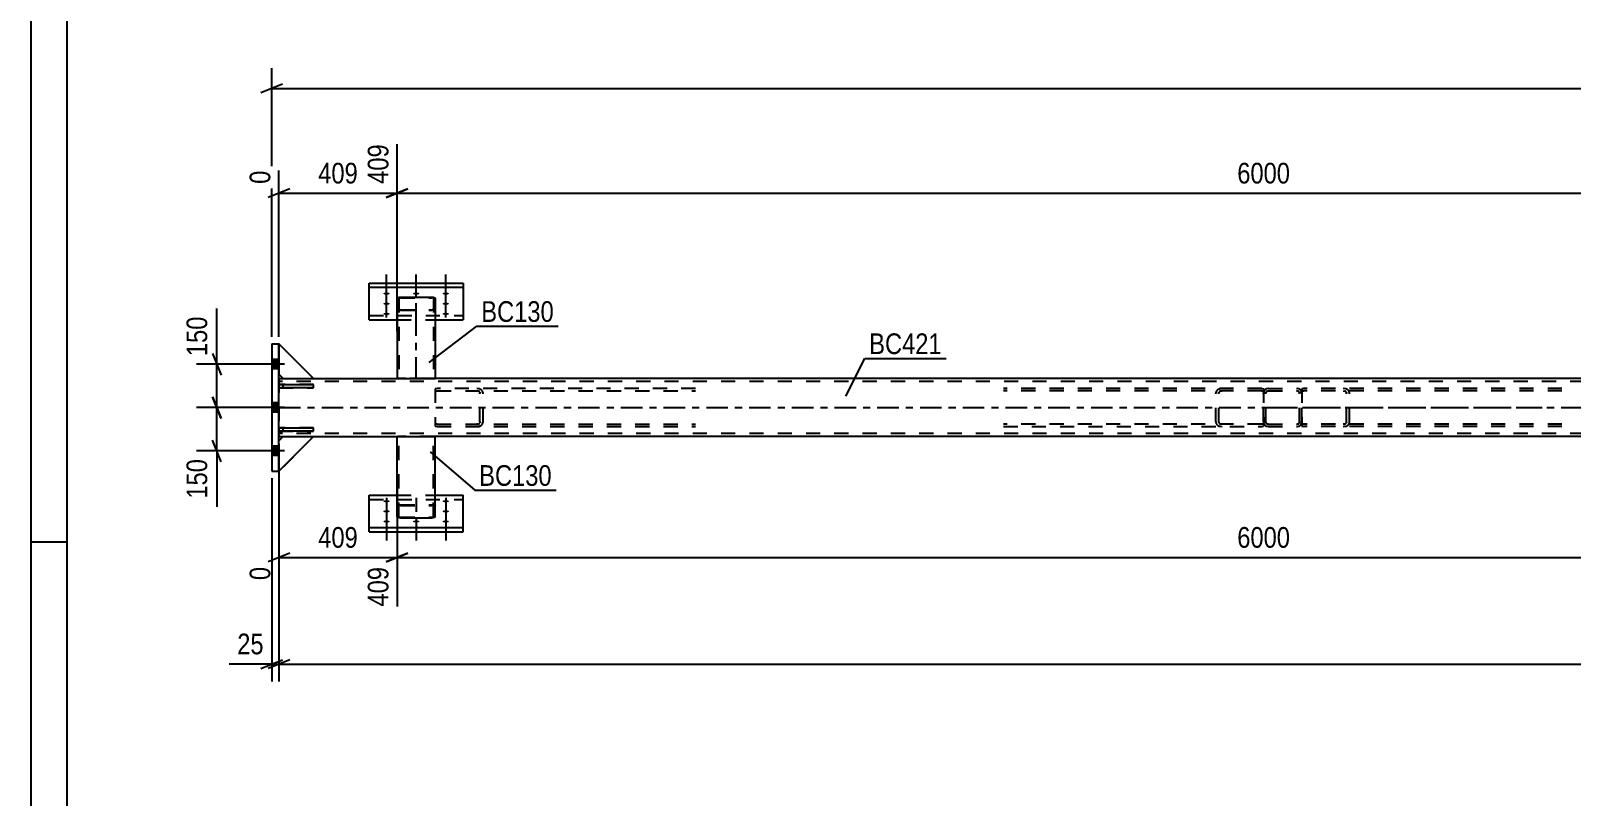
# Model space of a CAD drawing. Header units: millimetres. Extents: x -76 to 765, y -395 to 199.
# Drawn here: x -76 to 137.3, y -281.1 to -175.2 of the extents above; entities that cross this region are included whole.
import ezdxf

# ---------------------------------------------------------------- set-up
doc = ezdxf.new("R2010")
doc.units = ezdxf.units.MM
doc.linetypes.add('DXK_LINE_DOT2', pattern=[3.9198, 1.9599, -1.9599])
doc.linetypes.add('DXK_LINE_DOT3', pattern=[5.9187, 2.979, -0.9799, 0.9799, -0.9799])
doc.styles.add('Arial Narrow', font='ARIALN.TTF', dxfattribs={"height": 0.2})

# ---------------------------------------------------------------- blocks, each defined once
blk = doc.blocks.new('Unknown-761551795-1132')
at = {"color": 5, "linetype": 'Continuous'}
for p, q in [((-76.05, 199), (-76.05, -395)), ((-71.05, 194), (-71.05, -390)), ((-71.05, -246), (-76.05, -246))]:
    blk.add_line(p, q, dxfattribs=at)
blk = doc.blocks.new('Part-761551795-2390 - 2381')
at = {"color": 7, "linetype": 'DXK_LINE_DOT2'}
for p, q in [((-36.88, -224.13), (-41.68, -224.13)), ((-41.68, -224.13), (-41.68, -224.61)), ((-41.68, -224.61), (-36.88, -224.61)), ((-41.08, -224.61), (-41.08, -224.13)), ((-36.88, -224.61), (-36.88, -224.13))]:
    blk.add_line(p, q, dxfattribs=at)
blk = doc.blocks.new('Bolt-761551795-2406 - 2381')
at = {"linetype": 'Continuous'}
for points in [[(-41.68, -222), (-41.68, -220.68), (-42.68, -220.68), (-42.68, -222)], [(-41.68, -222), (-41.68, -220.68), (-42.68, -220.68), (-42.68, -222)], [(-41.68, -222), (-41.68, -220.68), (-42.68, -220.68), (-42.68, -222)], [(-41.68, -222), (-41.68, -220.68), (-42.68, -220.68), (-42.68, -222)], [(-41.68, -228), (-41.68, -226.68), (-42.68, -226.68), (-42.68, -228)], [(-41.68, -228), (-41.68, -226.68), (-42.68, -226.68), (-42.68, -228)], [(-41.68, -234), (-41.68, -232.68), (-42.68, -232.68), (-42.68, -234)], [(-41.68, -234), (-41.68, -232.68), (-42.68, -232.68), (-42.68, -234)], [(-41.68, -234), (-41.68, -232.68), (-42.68, -232.68), (-42.68, -234)], [(-41.68, -234), (-41.68, -232.68), (-42.68, -232.68), (-42.68, -234)]]:
    blk.add_hatch(color=1, dxfattribs=at).paths.add_polyline_path(points)
at = {"color": 1, "linetype": 'Continuous'}
for p, q in [((-40.92, -221.34), (-45.68, -221.34)), ((-40.92, -221.34), (-45.68, -221.34)), ((-40.92, -221.34), (-45.68, -221.34)), ((-40.92, -221.34), (-45.68, -221.34)), ((-41.68, -220.68), (-42.68, -220.68)), ((-41.68, -220.68), (-42.68, -220.68)), ((-41.68, -220.68), (-42.68, -220.68)), ((-41.68, -220.68), (-42.68, -220.68)), ((-41.68, -222), (-42.68, -222)), ((-41.68, -222), (-42.68, -222)), ((-41.68, -222), (-42.68, -222)), ((-41.68, -222), (-42.68, -222)), ((-40.92, -227.34), (-45.68, -227.34)), ((-40.92, -227.34), (-45.68, -227.34)), ((-41.68, -226.68), (-42.68, -226.68)), ((-41.68, -226.68), (-42.68, -226.68)), ((-41.68, -228), (-42.68, -228)), ((-41.68, -228), (-42.68, -228)), ((-40.92, -233.34), (-45.68, -233.34)), ((-40.92, -233.34), (-45.68, -233.34)), ((-40.92, -233.34), (-45.68, -233.34)), ((-40.92, -233.34), (-45.68, -233.34)), ((-41.68, -232.68), (-42.68, -232.68)), ((-41.68, -232.68), (-42.68, -232.68)), ((-41.68, -232.68), (-42.68, -232.68)), ((-41.68, -232.68), (-42.68, -232.68)), ((-41.68, -234), (-42.68, -234)), ((-41.68, -234), (-42.68, -234)), ((-41.68, -234), (-42.68, -234)), ((-41.68, -234), (-42.68, -234))]:
    blk.add_line(p, q, dxfattribs=at)
blk = doc.blocks.new('Part-761551795-2386 - 2381')
at = {"color": 2, "linetype": 'Continuous'}
for p, q in [((-36.88, -223.34), (-41.68, -218.54)), ((-41.68, -218.54), (-41.68, -222.74)), ((-41.68, -222.74), (-41.08, -223.34)), ((-41.08, -223.34), (-36.88, -223.34))]:
    blk.add_line(p, q, dxfattribs=at)
blk = doc.blocks.new('Part-761551795-2387 - 2381')
at = {"color": 7, "linetype": 'DXK_LINE_DOT2'}
for p, q in [((-36.88, -223.34), (-41.68, -218.54)), ((-41.68, -218.54), (-41.68, -222.74)), ((-41.68, -222.74), (-41.08, -223.34)), ((-41.08, -223.34), (-36.88, -223.34))]:
    blk.add_line(p, q, dxfattribs=at)
blk = doc.blocks.new('Part-761551795-2388 - 2381')
at = {"color": 2, "linetype": 'Continuous'}
for p, q in [((-41.68, -224.13), (-36.88, -224.13)), ((-41.68, -224.61), (-41.68, -224.13)), ((-36.88, -224.61), (-41.68, -224.61)), ((-36.88, -224.61), (-36.88, -224.13))]:
    blk.add_line(p, q, dxfattribs=at)
at = {"color": 7, "linetype": 'DXK_LINE_DOT2'}
blk.add_line((-41.08, -224.61), (-41.08, -224.13), dxfattribs=at)
blk = doc.blocks.new('Part-761551795-2389 - 2381')
at = {"color": 2, "linetype": 'Continuous'}
for p, q in [((-41.68, -230.13), (-36.88, -230.13)), ((-41.68, -230.61), (-41.68, -230.13)), ((-36.88, -230.61), (-36.88, -230.13)), ((-36.88, -230.61), (-41.68, -230.61))]:
    blk.add_line(p, q, dxfattribs=at)
at = {"color": 7, "linetype": 'DXK_LINE_DOT2'}
blk.add_line((-41.08, -230.61), (-41.08, -230.13), dxfattribs=at)
blk = doc.blocks.new('Part-761551795-2455 - 2381')
at = {"color": 2, "linetype": 'Continuous'}
for p, q in [((-25.32, -242.45), (-25.32, -231.34)), ((-25.2, -231.34), (-20.15, -231.34)), ((-20.04, -242.45), (-20.04, -231.34)), ((-25.28, -242.52), (-25.32, -242.45)), ((-25.18, -242.57), (-25.28, -242.52)), ((-25.02, -242.6), (-25.18, -242.57)), ((-24.84, -242.62), (-25.02, -242.6)), ((-24.84, -242.62), (-20.52, -242.62)), ((-20.33, -242.6), (-20.52, -242.62)), ((-20.18, -242.57), (-20.33, -242.6)), ((-20.08, -242.52), (-20.18, -242.57)), ((-20.04, -242.45), (-20.08, -242.52))]:
    blk.add_line(p, q, dxfattribs=at)
at = {"color": 7, "linetype": 'DXK_LINE_DOT2'}
for p, q in [((-25.32, -231.34), (-25.2, -231.34)), ((-25.08, -242.45), (-25.08, -231.34)), ((-25.06, -231.34), (-25.08, -231.34)), ((-25.08, -231.34), (-25.06, -231.34)), ((-25.06, -231.34), (-25.02, -231.34)), ((-25.02, -231.34), (-25.06, -231.34)), ((-20.28, -242.45), (-20.28, -231.34)), ((-20.15, -231.34), (-20.04, -231.34)), ((-25.32, -240.98), (-25.28, -240.91)), ((-25.28, -240.91), (-25.18, -240.86)), ((-25.18, -240.86), (-25.02, -240.82)), ((-25.06, -240.94), (-25.08, -240.98)), ((-25.01, -240.92), (-25.06, -240.94)), ((-25.02, -240.82), (-24.84, -240.81)), ((-24.93, -240.9), (-25.01, -240.92)), ((-24.84, -240.89), (-24.93, -240.9)), ((-24.84, -240.81), (-20.52, -240.81)), ((-24.84, -240.89), (-20.52, -240.89)), ((-20.52, -240.81), (-20.33, -240.82)), ((-20.43, -240.9), (-20.52, -240.89)), ((-20.35, -240.92), (-20.43, -240.9)), ((-20.35, -240.92), (-20.33, -240.92)), ((-20.33, -240.82), (-20.18, -240.86)), ((-20.33, -240.92), (-20.3, -240.94)), ((-20.28, -240.98), (-20.3, -240.94)), ((-20.18, -240.86), (-20.08, -240.91)), ((-20.08, -240.91), (-20.04, -240.98)), ((-25.08, -242.45), (-25.06, -242.48)), ((-25.06, -242.48), (-25.01, -242.51)), ((-25.01, -242.51), (-24.93, -242.53)), ((-24.93, -242.53), (-24.84, -242.53)), ((-24.84, -242.53), (-20.52, -242.53)), ((-20.52, -242.53), (-20.43, -242.53)), ((-20.43, -242.53), (-20.35, -242.51)), ((-20.35, -242.51), (-20.3, -242.48)), ((-20.3, -242.48), (-20.28, -242.45))]:
    blk.add_line(p, q, dxfattribs=at)
blk = doc.blocks.new('Part-761551795-2391 - 2381')
at = {"color": 7, "linetype": 'DXK_LINE_DOT2'}
for p, q in [((-36.88, -230.13), (-41.68, -230.13)), ((-41.68, -230.13), (-41.68, -230.61)), ((-41.08, -230.61), (-41.08, -230.13)), ((-36.88, -230.61), (-36.88, -230.13)), ((-41.68, -230.61), (-36.88, -230.61))]:
    blk.add_line(p, q, dxfattribs=at)
blk = doc.blocks.new('Bolt-761551795-2402 - 2381')
at = {"linetype": 'Continuous'}
for points in [[(-26.78, -211.41), (-26.69, -211.42), (-26.6, -211.43), (-26.52, -211.44), (-26.45, -211.46), (-26.4, -211.49), (-26.36, -211.52), (-26.34, -211.55), (-26.34, -211.58), (-26.36, -211.61), (-26.4, -211.64), (-26.45, -211.67), (-26.52, -211.69), (-26.6, -211.7), (-26.69, -211.71), (-26.78, -211.72), (-26.87, -211.71), (-26.96, -211.7), (-27.04, -211.69), (-27.11, -211.67), (-27.16, -211.64), (-27.2, -211.61), (-27.22, -211.58), (-27.22, -211.55), (-27.2, -211.52), (-27.16, -211.49), (-27.11, -211.46), (-27.04, -211.44), (-26.96, -211.43), (-26.87, -211.42)], [(-26.78, -212.82), (-26.69, -212.82), (-26.6, -212.83), (-26.52, -212.85), (-26.45, -212.87), (-26.4, -212.89), (-26.36, -212.92), (-26.34, -212.95), (-26.34, -212.98), (-26.36, -213.01), (-26.4, -213.04), (-26.45, -213.07), (-26.52, -213.09), (-26.6, -213.1), (-26.69, -213.11), (-26.78, -213.12), (-26.87, -213.11), (-26.96, -213.1), (-27.04, -213.09), (-27.11, -213.07), (-27.16, -213.04), (-27.2, -213.01), (-27.22, -212.98), (-27.22, -212.95), (-27.2, -212.92), (-27.16, -212.89), (-27.11, -212.87), (-27.04, -212.85), (-26.96, -212.83), (-26.87, -212.82)], [(-22.68, -211.41), (-22.59, -211.42), (-22.5, -211.43), (-22.42, -211.44), (-22.35, -211.46), (-22.3, -211.49), (-22.26, -211.52), (-22.24, -211.55), (-22.24, -211.58), (-22.26, -211.61), (-22.3, -211.64), (-22.35, -211.67), (-22.42, -211.69), (-22.5, -211.7), (-22.59, -211.71), (-22.68, -211.72), (-22.77, -211.71), (-22.86, -211.7), (-22.94, -211.69), (-23.01, -211.67), (-23.06, -211.64), (-23.1, -211.61), (-23.12, -211.58), (-23.12, -211.55), (-23.1, -211.52), (-23.06, -211.49), (-23.01, -211.46), (-22.94, -211.44), (-22.86, -211.43), (-22.77, -211.42)], [(-18.58, -211.41), (-18.49, -211.42), (-18.4, -211.43), (-18.32, -211.44), (-18.25, -211.46), (-18.2, -211.49), (-18.16, -211.52), (-18.14, -211.55), (-18.14, -211.58), (-18.16, -211.61), (-18.2, -211.64), (-18.25, -211.67), (-18.32, -211.69), (-18.4, -211.7), (-18.49, -211.71), (-18.58, -211.72), (-18.67, -211.71), (-18.76, -211.7), (-18.84, -211.69), (-18.91, -211.67), (-18.96, -211.64), (-19, -211.61), (-19.02, -211.58), (-19.02, -211.55), (-19, -211.52), (-18.96, -211.49), (-18.91, -211.46), (-18.84, -211.44), (-18.76, -211.43), (-18.67, -211.42)], [(-18.58, -212.82), (-18.49, -212.82), (-18.4, -212.83), (-18.32, -212.85), (-18.25, -212.87), (-18.2, -212.89), (-18.16, -212.92), (-18.14, -212.95), (-18.14, -212.98), (-18.16, -213.01), (-18.2, -213.04), (-18.25, -213.07), (-18.32, -213.09), (-18.4, -213.1), (-18.49, -213.11), (-18.58, -213.12), (-18.67, -213.11), (-18.76, -213.1), (-18.84, -213.09), (-18.91, -213.07), (-18.96, -213.04), (-19, -213.01), (-19.02, -212.98), (-19.02, -212.95), (-19, -212.92), (-18.96, -212.89), (-18.91, -212.87), (-18.84, -212.85), (-18.76, -212.83), (-18.67, -212.82)], [(-26.78, -214.22), (-26.69, -214.22), (-26.6, -214.23), (-26.52, -214.25), (-26.45, -214.27), (-26.4, -214.29), (-26.36, -214.32), (-26.34, -214.35), (-26.34, -214.39), (-26.36, -214.42), (-26.4, -214.44), (-26.45, -214.47), (-26.52, -214.49), (-26.6, -214.51), (-26.69, -214.52), (-26.78, -214.52), (-26.87, -214.52), (-26.96, -214.51), (-27.04, -214.49), (-27.11, -214.47), (-27.16, -214.44), (-27.2, -214.42), (-27.22, -214.39), (-27.22, -214.35), (-27.2, -214.32), (-27.16, -214.29), (-27.11, -214.27), (-27.04, -214.25), (-26.96, -214.23), (-26.87, -214.22)], [(-18.58, -214.22), (-18.49, -214.22), (-18.4, -214.23), (-18.32, -214.25), (-18.25, -214.27), (-18.2, -214.29), (-18.16, -214.32), (-18.14, -214.35), (-18.14, -214.39), (-18.16, -214.42), (-18.2, -214.44), (-18.25, -214.47), (-18.32, -214.49), (-18.4, -214.51), (-18.49, -214.52), (-18.58, -214.52), (-18.67, -214.52), (-18.76, -214.51), (-18.84, -214.49), (-18.91, -214.47), (-18.96, -214.44), (-19, -214.42), (-19.02, -214.39), (-19.02, -214.35), (-19, -214.32), (-18.96, -214.29), (-18.91, -214.27), (-18.84, -214.25), (-18.76, -214.23), (-18.67, -214.22)]]:
    blk.add_hatch(color=1, dxfattribs=at).paths.add_polyline_path(points)
at = {"color": 1, "linetype": 'Continuous'}
for p, q in [((-26.78, -212.05), (-26.78, -208.93)), ((-22.68, -212.05), (-22.68, -208.93)), ((-18.58, -212.05), (-18.58, -208.93)), ((-26.78, -213.46), (-26.78, -210.34)), ((-18.58, -213.46), (-18.58, -210.34)), ((-26.78, -214.86), (-26.78, -211.74)), ((-18.58, -214.86), (-18.58, -211.74))]:
    blk.add_line(p, q, dxfattribs=at)
at = {"color": 1, "linetype": 'DXK_LINE_DOT2'}
blk.add_line((-22.68, -214.86), (-22.68, -211.74), dxfattribs=at)
blk = doc.blocks.new('Part-761551795-2404 - 2381')
at = {"color": 2, "linetype": 'Continuous'}
for p, q in [((-42.68, -218.54), (-41.68, -218.54)), ((-42.68, -218.54), (-42.68, -236.14)), ((-41.68, -236.14), (-41.68, -218.54)), ((-42.68, -236.14), (-41.68, -236.14))]:
    blk.add_line(p, q, dxfattribs=at)
blk = doc.blocks.new('Part-761551795-2421 - 2381')
at = {"color": 2, "linetype": 'Continuous'}
for p, q in [((-41.68, -223.34), (-41.08, -223.34)), ((-36.88, -223.34), (-25.19, -223.34)), ((214.82, -223.34), (-20.17, -223.34)), ((-41.68, -231.34), (-25.2, -231.34)), ((214.81, -231.34), (-20.15, -231.34))]:
    blk.add_line(p, q, dxfattribs=at)
at = {"color": 7, "linetype": 'DXK_LINE_DOT2'}
for p, q in [((-41.68, -223.34), (-41.68, -231.34)), ((585.96, -223.74), (-41.68, -223.74)), ((-41.08, -223.34), (-36.88, -223.34)), ((585.96, -223.34), (-25.19, -223.34)), ((-20.17, -223.34), (-25.19, -223.34)), ((585.96, -230.94), (-41.68, -230.94)), ((-20.15, -231.34), (-25.2, -231.34))]:
    blk.add_line(p, q, dxfattribs=at)
at = {"color": 7, "linetype": 'DXK_LINE_DOT3'}
blk.add_line((-41.68, -227.34), (585.96, -227.34), dxfattribs=at)
blk = doc.blocks.new('Part-761551795-2422 - 2381')
at = {"color": 7, "linetype": 'DXK_LINE_DOT2'}
for p, q in [((-41.68, -231.97), (-41.08, -231.37)), ((-36.88, -231.37), (-41.68, -236.17)), ((-41.68, -236.17), (-41.68, -231.97)), ((-41.08, -231.37), (-36.88, -231.37))]:
    blk.add_line(p, q, dxfattribs=at)
blk = doc.blocks.new('Part-761551795-2423 - 2381')
at = {"color": 2, "linetype": 'Continuous'}
for p, q in [((-41.68, -231.97), (-41.08, -231.37)), ((-36.88, -231.37), (-41.68, -236.17)), ((-41.68, -236.17), (-41.68, -231.97)), ((-41.08, -231.37), (-36.88, -231.37))]:
    blk.add_line(p, q, dxfattribs=at)
blk = doc.blocks.new('Part-761551795-2424 - 2381')
at = {"color": 7, "linetype": 'DXK_LINE_DOT2'}
for p, q in [((-41.68, -231.97), (-41.08, -231.37)), ((-36.88, -231.37), (-41.68, -236.17)), ((-41.68, -236.17), (-41.68, -231.97)), ((-41.08, -231.37), (-36.88, -231.37))]:
    blk.add_line(p, q, dxfattribs=at)
blk = doc.blocks.new('Part-761551795-2425 - 2381')
at = {"color": 7, "linetype": 'DXK_LINE_DOT2'}
for p, q in [((-36.88, -223.34), (-41.68, -218.54)), ((-41.68, -218.54), (-41.68, -222.74)), ((-41.68, -222.74), (-41.08, -223.34)), ((-41.08, -223.34), (-36.88, -223.34))]:
    blk.add_line(p, q, dxfattribs=at)
blk = doc.blocks.new('Part-761551795-2426 - 2381')
at = {"color": 2, "linetype": 'Continuous'}
for p, q in [((-29.18, -244.54), (-29.18, -239.49)), ((-29.18, -239.49), (-25.32, -239.49)), ((-20.04, -239.49), (-16.18, -239.49)), ((-16.18, -244.54), (-16.18, -239.49)), ((-29.18, -243.94), (-16.18, -243.94)), ((-29.18, -244.54), (-16.18, -244.54))]:
    blk.add_line(p, q, dxfattribs=at)
at = {"color": 7, "linetype": 'DXK_LINE_DOT2'}
for p, q in [((-29.18, -240.09), (-16.18, -240.09)), ((-25.32, -239.49), (-20.04, -239.49))]:
    blk.add_line(p, q, dxfattribs=at)
blk = doc.blocks.new('Bolt-761551795-2444 - 2381')
at = {"linetype": 'Continuous'}
for points in [[(-26.78, -240.46), (-26.87, -240.46), (-26.96, -240.45), (-27.04, -240.43), (-27.11, -240.41), (-27.16, -240.39), (-27.2, -240.36), (-27.22, -240.33), (-27.22, -240.3), (-27.2, -240.27), (-27.16, -240.24), (-27.11, -240.21), (-27.04, -240.19), (-26.96, -240.17), (-26.87, -240.16), (-26.78, -240.16), (-26.69, -240.16), (-26.6, -240.17), (-26.52, -240.19), (-26.45, -240.21), (-26.4, -240.24), (-26.36, -240.27), (-26.34, -240.3), (-26.34, -240.33), (-26.36, -240.36), (-26.4, -240.39), (-26.45, -240.41), (-26.52, -240.43), (-26.6, -240.45), (-26.69, -240.46)], [(-18.58, -240.46), (-18.67, -240.46), (-18.76, -240.45), (-18.84, -240.43), (-18.91, -240.41), (-18.96, -240.39), (-19, -240.36), (-19.02, -240.33), (-19.02, -240.3), (-19, -240.27), (-18.96, -240.24), (-18.91, -240.21), (-18.84, -240.19), (-18.76, -240.17), (-18.67, -240.16), (-18.58, -240.16), (-18.49, -240.16), (-18.4, -240.17), (-18.32, -240.19), (-18.25, -240.21), (-18.2, -240.24), (-18.16, -240.27), (-18.14, -240.3), (-18.14, -240.33), (-18.16, -240.36), (-18.2, -240.39), (-18.25, -240.41), (-18.32, -240.43), (-18.4, -240.45), (-18.49, -240.46)], [(-26.78, -241.86), (-26.87, -241.86), (-26.96, -241.85), (-27.04, -241.84), (-27.11, -241.81), (-27.16, -241.79), (-27.2, -241.76), (-27.22, -241.73), (-27.22, -241.7), (-27.2, -241.67), (-27.16, -241.64), (-27.11, -241.61), (-27.04, -241.59), (-26.96, -241.58), (-26.87, -241.57), (-26.78, -241.56), (-26.69, -241.57), (-26.6, -241.58), (-26.52, -241.59), (-26.45, -241.61), (-26.4, -241.64), (-26.36, -241.67), (-26.34, -241.7), (-26.34, -241.73), (-26.36, -241.76), (-26.4, -241.79), (-26.45, -241.81), (-26.52, -241.84), (-26.6, -241.85), (-26.69, -241.86)], [(-26.78, -243.27), (-26.87, -243.26), (-26.96, -243.25), (-27.04, -243.24), (-27.11, -243.22), (-27.16, -243.19), (-27.2, -243.16), (-27.22, -243.13), (-27.22, -243.1), (-27.2, -243.07), (-27.16, -243.04), (-27.11, -243.02), (-27.04, -242.99), (-26.96, -242.98), (-26.87, -242.97), (-26.78, -242.97), (-26.69, -242.97), (-26.6, -242.98), (-26.52, -242.99), (-26.45, -243.02), (-26.4, -243.04), (-26.36, -243.07), (-26.34, -243.1), (-26.34, -243.13), (-26.36, -243.16), (-26.4, -243.19), (-26.45, -243.22), (-26.52, -243.24), (-26.6, -243.25), (-26.69, -243.26)], [(-22.68, -243.27), (-22.77, -243.26), (-22.86, -243.25), (-22.94, -243.24), (-23.01, -243.22), (-23.06, -243.19), (-23.1, -243.16), (-23.12, -243.13), (-23.12, -243.1), (-23.1, -243.07), (-23.06, -243.04), (-23.01, -243.02), (-22.94, -242.99), (-22.86, -242.98), (-22.77, -242.97), (-22.68, -242.97), (-22.59, -242.97), (-22.5, -242.98), (-22.42, -242.99), (-22.35, -243.02), (-22.3, -243.04), (-22.26, -243.07), (-22.24, -243.1), (-22.24, -243.13), (-22.26, -243.16), (-22.3, -243.19), (-22.35, -243.22), (-22.42, -243.24), (-22.5, -243.25), (-22.59, -243.26)], [(-18.58, -241.86), (-18.67, -241.86), (-18.76, -241.85), (-18.84, -241.84), (-18.91, -241.81), (-18.96, -241.79), (-19, -241.76), (-19.02, -241.73), (-19.02, -241.7), (-19, -241.67), (-18.96, -241.64), (-18.91, -241.61), (-18.84, -241.59), (-18.76, -241.58), (-18.67, -241.57), (-18.58, -241.56), (-18.49, -241.57), (-18.4, -241.58), (-18.32, -241.59), (-18.25, -241.61), (-18.2, -241.64), (-18.16, -241.67), (-18.14, -241.7), (-18.14, -241.73), (-18.16, -241.76), (-18.2, -241.79), (-18.25, -241.81), (-18.32, -241.84), (-18.4, -241.85), (-18.49, -241.86)], [(-18.58, -243.27), (-18.67, -243.26), (-18.76, -243.25), (-18.84, -243.24), (-18.91, -243.22), (-18.96, -243.19), (-19, -243.16), (-19.02, -243.13), (-19.02, -243.1), (-19, -243.07), (-18.96, -243.04), (-18.91, -243.02), (-18.84, -242.99), (-18.76, -242.98), (-18.67, -242.97), (-18.58, -242.97), (-18.49, -242.97), (-18.4, -242.98), (-18.32, -242.99), (-18.25, -243.02), (-18.2, -243.04), (-18.16, -243.07), (-18.14, -243.1), (-18.14, -243.13), (-18.16, -243.16), (-18.2, -243.19), (-18.25, -243.22), (-18.32, -243.24), (-18.4, -243.25), (-18.49, -243.26)]]:
    blk.add_hatch(color=1, dxfattribs=at).paths.add_polyline_path(points)
at = {"color": 1, "linetype": 'Continuous'}
for p, q in [((-26.78, -239.82), (-26.78, -242.94)), ((-18.58, -239.82), (-18.58, -242.94)), ((-26.78, -241.23), (-26.78, -244.35)), ((-26.78, -242.63), (-26.78, -245.75)), ((-22.68, -242.63), (-22.68, -245.75)), ((-18.58, -241.23), (-18.58, -244.35)), ((-18.58, -242.63), (-18.58, -245.75))]:
    blk.add_line(p, q, dxfattribs=at)
at = {"color": 1, "linetype": 'DXK_LINE_DOT2'}
blk.add_line((-22.68, -239.82), (-22.68, -242.94), dxfattribs=at)
blk = doc.blocks.new('Part-761551795-2510 - 2381')
at = {"color": 7, "linetype": 'DXK_LINE_DOT2'}
for p, q in [((-19.78, -224.7), (-20.04, -224.74)), ((-20.04, -224.74), (-20.04, -229.94)), ((-20.04, -225.09), (-19.95, -225.05)), ((-19.95, -225.05), (-19.78, -225.02)), ((15.99, -224.7), (-19.78, -224.7)), ((-19.78, -225.02), (15.99, -225.02)), ((-13.95, -224.75), (-14.29, -224.7)), ((-14.29, -225.02), (-14.12, -225.05)), ((-13.88, -225.22), (-13.85, -225.34)), ((-13.85, -229.34), (-13.85, -225.34)), ((-13.41, -225.34), (-13.48, -225.1)), ((-13.41, -229.34), (-13.41, -225.34)), ((-19.95, -229.64), (-20.04, -229.59)), ((-20.04, -229.94), (-19.78, -229.98)), ((-19.78, -229.66), (-19.95, -229.64)), ((-19.78, -229.66), (15.99, -229.66)), ((-19.78, -229.98), (15.99, -229.98)), ((-14.12, -229.64), (-14.29, -229.66)), ((-14.29, -229.98), (-13.95, -229.93)), ((-13.85, -229.34), (-13.88, -229.46)), ((-13.48, -229.59), (-13.41, -229.34))]:
    blk.add_line(p, q, dxfattribs=at)
for centre, radius, start, end in [((-14.22, -225.43), 0.401, 32.4104, 75.4453), ((-14.15, -225.53), 0.802, 32.4104, 75.4453), ((-14.22, -229.25), 0.401, 284.5547, 327.5896), ((-14.15, -229.16), 0.802, 284.5547, 327.5896)]:
    blk.add_arc(centre, radius, start, end, dxfattribs=at)
blk = doc.blocks.new('Part-761551795-2477 - 2381')
at = {"color": 2, "linetype": 'Continuous'}
for p, q in [((-29.18, -215.19), (-29.18, -210.14)), ((-29.18, -210.14), (-16.18, -210.14)), ((-16.18, -210.74), (-29.18, -210.74)), ((-16.18, -210.14), (-16.18, -215.19)), ((-29.18, -215.19), (-25.32, -215.19)), ((-20.04, -215.19), (-16.18, -215.19))]:
    blk.add_line(p, q, dxfattribs=at)
at = {"color": 7, "linetype": 'DXK_LINE_DOT2'}
for p, q in [((-29.18, -214.59), (-16.18, -214.59)), ((-25.32, -215.19), (-20.04, -215.19))]:
    blk.add_line(p, q, dxfattribs=at)
blk = doc.blocks.new('Part-761551795-2499 - 2381')
at = {"color": 7, "linetype": 'DXK_LINE_DOT2'}
for p, q in [((94.43, -224.7), (58.66, -224.7)), ((94.43, -225.02), (58.66, -225.02)), ((88.12, -225.1), (88.06, -225.34)), ((88.06, -229.34), (88.06, -225.34)), ((88.5, -225.34), (88.53, -225.22)), ((88.5, -229.34), (88.5, -225.34)), ((88.93, -224.7), (88.6, -224.75)), ((88.77, -225.05), (88.93, -225.02)), ((94.43, -224.7), (94.68, -224.74)), ((94.43, -225.02), (94.59, -225.05)), ((94.59, -225.05), (94.68, -225.09)), ((94.68, -224.74), (94.68, -229.94)), ((94.43, -229.66), (58.66, -229.66)), ((58.66, -229.98), (94.43, -229.98)), ((88.06, -229.34), (88.12, -229.59)), ((88.53, -229.46), (88.5, -229.34)), ((88.6, -229.93), (88.93, -229.98)), ((88.93, -229.66), (88.77, -229.64)), ((94.59, -229.64), (94.43, -229.66)), ((94.43, -229.98), (94.68, -229.94)), ((94.68, -229.59), (94.59, -229.64))]:
    blk.add_line(p, q, dxfattribs=at)
for centre, radius, start, end in [((88.8, -225.53), 0.802, 104.5547, 147.5896), ((88.87, -225.43), 0.401, 104.5547, 147.5896), ((88.8, -229.16), 0.802, 212.4104, 255.4453), ((88.87, -229.25), 0.401, 212.4104, 255.4453)]:
    blk.add_arc(centre, radius, start, end, dxfattribs=at)
blk = doc.blocks.new('Part-761551795-2511 - 2381')
at = {"color": 7, "linetype": 'DXK_LINE_DOT2'}
for p, q in [((100.22, -224.7), (99.96, -224.74)), ((99.96, -224.74), (99.96, -229.94)), ((99.96, -225.09), (100.05, -225.05)), ((100.05, -225.05), (100.22, -225.02)), ((135.99, -224.7), (100.22, -224.7)), ((135.99, -225.02), (100.22, -225.02)), ((106.05, -224.75), (105.71, -224.7)), ((105.71, -225.02), (105.88, -225.05)), ((106.12, -225.22), (106.15, -225.34)), ((106.15, -229.34), (106.15, -225.34)), ((106.59, -225.34), (106.52, -225.1)), ((106.59, -229.34), (106.59, -225.34)), ((100.05, -229.64), (99.96, -229.59)), ((99.96, -229.94), (100.22, -229.98)), ((100.22, -229.66), (100.05, -229.64)), ((135.99, -229.66), (100.22, -229.66)), ((135.99, -229.98), (100.22, -229.98)), ((105.88, -229.64), (105.71, -229.66)), ((105.71, -229.98), (106.05, -229.93)), ((106.15, -229.34), (106.12, -229.46)), ((106.52, -229.59), (106.59, -229.34))]:
    blk.add_line(p, q, dxfattribs=at)
at = {"color": 7, "linetype": 'DXK_LINE_DOT3'}
blk.add_line((96.11, -227.34), (133.24, -227.34), dxfattribs=at)
at = {"color": 7, "linetype": 'DXK_LINE_DOT2'}
for centre, radius, start, end in [((105.78, -225.43), 0.401, 32.4105, 75.4453), ((105.85, -225.53), 0.802, 32.4105, 75.4453), ((105.78, -229.25), 0.401, 284.5547, 327.5895), ((105.85, -229.16), 0.802, 284.5547, 327.5895)]:
    blk.add_arc(centre, radius, start, end, dxfattribs=at)
blk = doc.blocks.new('Part-761551795-2527 - 2381')
at = {"color": 2, "linetype": 'Continuous'}
for p, q in [((-25.32, -212.23), (-25.28, -212.17)), ((-25.32, -212.23), (-25.32, -223.34)), ((-25.28, -212.17), (-25.18, -212.11)), ((-25.18, -212.11), (-25.02, -212.08)), ((-25.02, -212.08), (-24.84, -212.06)), ((-24.84, -212.06), (-20.52, -212.06)), ((-20.52, -212.06), (-20.33, -212.08)), ((-20.33, -212.08), (-20.18, -212.11)), ((-20.18, -212.11), (-20.08, -212.17)), ((-20.08, -212.17), (-20.04, -212.23)), ((-20.04, -212.23), (-20.04, -223.34)), ((-25.19, -223.34), (-20.18, -223.34)), ((-20.18, -223.34), (-20.17, -223.34))]:
    blk.add_line(p, q, dxfattribs=at)
at = {"color": 7, "linetype": 'DXK_LINE_DOT2'}
for p, q in [((-25.06, -212.2), (-25.08, -212.23)), ((-25.08, -212.23), (-25.08, -223.34)), ((-25.01, -212.17), (-25.06, -212.2)), ((-24.93, -212.15), (-25.01, -212.17)), ((-24.84, -212.15), (-24.93, -212.15)), ((-24.84, -212.15), (-20.52, -212.15)), ((-20.43, -212.15), (-20.52, -212.15)), ((-20.35, -212.17), (-20.43, -212.15)), ((-20.3, -212.2), (-20.35, -212.17)), ((-20.28, -212.23), (-20.3, -212.2)), ((-20.28, -212.23), (-20.28, -223.34)), ((-25.28, -213.77), (-25.32, -213.71)), ((-25.18, -213.82), (-25.28, -213.77)), ((-25.02, -213.86), (-25.18, -213.82)), ((-25.08, -213.71), (-25.06, -213.74)), ((-25.06, -213.74), (-25.01, -213.76)), ((-24.84, -213.87), (-25.02, -213.86)), ((-25.01, -213.76), (-24.93, -213.78)), ((-24.93, -213.78), (-24.84, -213.79)), ((-24.84, -213.79), (-20.52, -213.79)), ((-24.84, -213.87), (-20.52, -213.87)), ((-20.52, -213.79), (-20.43, -213.78)), ((-20.33, -213.86), (-20.52, -213.87)), ((-20.43, -213.78), (-20.35, -213.76)), ((-20.35, -213.76), (-20.33, -213.76)), ((-20.33, -213.76), (-20.3, -213.74)), ((-20.18, -213.82), (-20.33, -213.86)), ((-20.3, -213.74), (-20.28, -213.71)), ((-20.08, -213.77), (-20.18, -213.82)), ((-20.04, -213.71), (-20.08, -213.77)), ((-25.32, -223.34), (-25.19, -223.34)), ((-25.28, -223.34), (-25.19, -223.34)), ((-20.3, -223.34), (-20.28, -223.34)), ((-20.17, -223.34), (-20.04, -223.34))]:
    blk.add_line(p, q, dxfattribs=at)
at = {"color": 7, "linetype": 'DXK_LINE_DOT3'}
blk.add_line((-22.68, -223.34), (-22.68, -212.97), dxfattribs=at)
blk = doc.blocks.new('Part-761551795-2534 - 2381')
at = {"color": 7, "linetype": 'DXK_LINE_DOT2'}
for p, q in [((94.73, -225.1), (94.68, -225.34)), ((94.68, -229.34), (94.68, -225.34)), ((95, -225.34), (95.03, -225.22)), ((95, -229.34), (95, -225.34)), ((95.32, -224.7), (95.08, -224.75)), ((95.2, -225.05), (95.32, -225.02)), ((95.32, -224.7), (99.32, -224.7)), ((95.32, -225.02), (99.32, -225.02)), ((99.57, -224.75), (99.32, -224.7)), ((99.32, -225.02), (99.45, -225.05)), ((99.62, -225.22), (99.64, -225.34)), ((99.64, -229.34), (99.64, -225.34)), ((99.96, -225.34), (99.91, -225.1)), ((99.96, -229.34), (99.96, -225.34)), ((94.68, -229.34), (94.73, -229.59)), ((95.03, -229.46), (95, -229.34)), ((95.08, -229.93), (95.32, -229.98)), ((95.32, -229.66), (95.2, -229.64)), ((95.32, -229.66), (99.32, -229.66)), ((95.32, -229.98), (99.32, -229.98)), ((99.45, -229.64), (99.32, -229.66)), ((99.32, -229.98), (99.57, -229.93)), ((99.64, -229.34), (99.62, -229.46)), ((99.91, -229.59), (99.96, -229.34))]:
    blk.add_line(p, q, dxfattribs=at)
for centre, radius, start, end in [((95.32, -225.34), 0.64, 112.5, 157.5), ((95.32, -225.34), 0.32, 112.5, 157.5), ((99.32, -225.34), 0.32, 22.5, 67.5), ((99.32, -225.34), 0.64, 22.5, 67.5), ((95.32, -229.34), 0.64, 202.5, 247.5), ((95.32, -229.34), 0.32, 202.5, 247.5), ((99.32, -229.34), 0.32, 292.5, 337.5), ((99.32, -229.34), 0.64, 292.5, 337.5)]:
    blk.add_arc(centre, radius, start, end, dxfattribs=at)
blk = doc.blocks.new('StraightDimension-761551795-2540 - 2381')
at = {"color": 7, "linetype": 'Continuous'}
for p, q in [((-42.68, -217.54), (-42.68, -180.34)), ((-41.18, -182.59), (-44.18, -183.79)), ((-42.68, -183.19), (597.86, -183.19))]:
    blk.add_line(p, q, dxfattribs=at)
blk = doc.blocks.new('StraightDimension-761551795-2690 - 2381')
at = {"color": 7, "linetype": 'Continuous'}
for p, q in [((-25.32, -237.9), (-25.32, -254.89)), ((-23.82, -247.5), (-26.82, -248.7)), ((-25.32, -248.1), (214.69, -248.1))]:
    blk.add_line(p, q, dxfattribs=at)
at = {"color": 0}
blk.add_wipeout([(98.94, -247.35), (98.94, -243.15), (90.43, -243.15), (90.43, -247.35)], dxfattribs=at)
at = {"color": 3, "style": 'Arial Narrow'}
blk.add_text('6000', height=2.863, dxfattribs=at).set_placement((91.03, -246.75))
blk = doc.blocks.new('StraightDimension-761551795-2701 - 2381')
at = {"color": 7, "linetype": 'Continuous'}
for p, q in [((-41.68, -232.37), (-41.68, -251.23)), ((-25.32, -237.9), (-25.32, -254.89)), ((-40.18, -247.5), (-43.18, -248.7)), ((-41.68, -248.1), (-25.32, -248.1)), ((-26.82, -248.7), (-23.82, -247.5))]:
    blk.add_line(p, q, dxfattribs=at)
at = {"color": 0}
blk.add_wipeout([(-30.16, -247.35), (-30.16, -243.15), (-36.84, -243.15), (-36.84, -247.35)], dxfattribs=at)
at = {"color": 0, "linetype": 'Continuous'}
for points in [[(-42.28, -248.8), (-46.48, -248.8), (-46.48, -251.83), (-42.28, -251.83)], [(-25.92, -248.8), (-30.12, -248.8), (-30.12, -255.49), (-25.92, -255.49)]]:
    blk.add_wipeout(points, dxfattribs=at)
at = {"color": 3, "style": 'Arial Narrow'}
blk.add_text('409', height=2.863, dxfattribs=at).set_placement((-36.24, -246.75))
at = {"color": 3, "linetype": 'Continuous', "style": 'Arial Narrow'}
for s, height, p in [('0', 2.86, (-42.88, -251.23)), ('409', 2.863, (-26.52, -254.89))]:
    blk.add_text(s, height=height, rotation=90.0002, dxfattribs=at).set_placement(p)
blk = doc.blocks.new('StraightDimension-761551795-19128 - 2381')
at = {"color": 7, "linetype": 'Continuous'}
for p, q in [((-25.32, -216.78), (-25.32, -190.89)), ((-23.82, -197.07), (-26.82, -198.27)), ((-25.32, -197.67), (214.69, -197.67))]:
    blk.add_line(p, q, dxfattribs=at)
at = {"color": 0}
blk.add_wipeout([(98.94, -196.92), (98.94, -192.72), (90.43, -192.72), (90.43, -196.92)], dxfattribs=at)
at = {"color": 3, "style": 'Arial Narrow'}
blk.add_text('6000', height=2.863, dxfattribs=at).set_placement((91.03, -196.32))
blk = doc.blocks.new('StraightDimension-761551795-19129 - 2381')
at = {"color": 7, "linetype": 'Continuous'}
for p, q in [((-25.32, -216.78), (-25.32, -190.89)), ((-41.68, -217.54), (-41.68, -194.54)), ((-40.18, -197.07), (-43.18, -198.27)), ((-41.68, -197.67), (-25.32, -197.67)), ((-26.82, -198.27), (-23.82, -197.07))]:
    blk.add_line(p, q, dxfattribs=at)
at = {"color": 0, "linetype": 'Continuous'}
blk.add_wipeout([(-42.28, -193.94), (-46.48, -193.94), (-46.48, -196.97), (-42.28, -196.97)], dxfattribs=at)
at = {"color": 0}
blk.add_wipeout([(-30.16, -196.92), (-30.16, -192.72), (-36.84, -192.72), (-36.84, -196.92)], dxfattribs=at)
at = {"color": 3, "linetype": 'Continuous', "style": 'Arial Narrow'}
blk.add_text('0', height=2.86, rotation=90.0002, dxfattribs=at).set_placement((-42.88, -196.37))
at = {"color": 0, "linetype": 'Continuous'}
blk.add_wipeout([(-25.92, -190.29), (-30.12, -190.29), (-30.12, -196.97), (-25.92, -196.97)], dxfattribs=at)
at = {"color": 3, "linetype": 'Continuous', "style": 'Arial Narrow'}
blk.add_text('409', height=2.863, rotation=90.0002, dxfattribs=at).set_placement((-26.52, -196.37))
at = {"color": 3, "style": 'Arial Narrow'}
blk.add_text('409', height=2.863, dxfattribs=at).set_placement((-36.24, -196.32))
blk = doc.blocks.new('StraightDimension-761551795-19341 - 2381')
at = {"color": 7, "linetype": 'Continuous'}
for p, q in [((-41.68, -237.17), (-41.68, -265.25)), ((-40.18, -262.25), (-43.18, -263.45)), ((-41.68, -262.85), (596.86, -262.85))]:
    blk.add_line(p, q, dxfattribs=at)
blk = doc.blocks.new('StraightDimension-761551795-19342 - 2381')
at = {"color": 7, "linetype": 'Continuous'}
for p, q in [((-42.68, -237.14), (-42.68, -265.25)), ((-41.68, -237.17), (-41.68, -265.25)), ((-44.18, -263.45), (-41.18, -262.25)), ((-40.18, -262.25), (-43.18, -263.45)), ((-42.68, -262.85), (-41.68, -262.85))]:
    blk.add_line(p, q, dxfattribs=at)
at = {"color": 0}
blk.add_wipeout([(-43.2, -262.1), (-43.2, -257.9), (-48.06, -257.9), (-48.06, -262.1)], dxfattribs=at)
at = {"color": 7, "linetype": 'Continuous'}
blk.add_line((-42.68, -262.85), (-48.58, -262.85), dxfattribs=at)
blk.add_line((-42.68, -262.85), (-48.58, -262.85), dxfattribs=at)
at = {"color": 3, "style": 'Arial Narrow'}
blk.add_text('25', height=2.863, dxfattribs=at).set_placement((-47.46, -261.5))
blk = doc.blocks.new('StraightDimension-761551795-19421 - 2381')
at = {"color": 7, "linetype": 'Continuous'}
for p, q in [((-43.68, -221.34), (-53.12, -221.34)), ((-50.87, -219.84), (-49.67, -222.84)), ((-50.27, -227.34), (-50.27, -221.34)), ((-49.67, -228.84), (-50.87, -225.84)), ((-43.68, -227.34), (-53.12, -227.34))]:
    blk.add_line(p, q, dxfattribs=at)
at = {"color": 0}
blk.add_wipeout([(-51.02, -214.13), (-55.22, -214.13), (-55.22, -220.82), (-51.02, -220.82)], dxfattribs=at)
at = {"color": 7, "linetype": 'Continuous'}
blk.add_line((-50.27, -221.34), (-50.27, -213.61), dxfattribs=at)
blk.add_line((-50.27, -221.34), (-50.27, -213.61), dxfattribs=at)
at = {"color": 3, "style": 'Arial Narrow'}
blk.add_text('150', height=2.863, rotation=90.0002, dxfattribs=at).set_placement((-51.62, -220.22))
blk = doc.blocks.new('StraightDimension-761551795-19422 - 2381')
at = {"color": 7, "linetype": 'Continuous'}
for p, q in [((-50.87, -225.84), (-49.67, -228.84)), ((-43.68, -227.34), (-53.12, -227.34)), ((-50.27, -233.34), (-50.27, -227.34)), ((-49.67, -234.84), (-50.87, -231.84)), ((-43.68, -233.34), (-53.12, -233.34))]:
    blk.add_line(p, q, dxfattribs=at)
at = {"color": 0}
blk.add_wipeout([(-51.02, -233.87), (-55.22, -233.87), (-55.22, -240.55), (-51.02, -240.55)], dxfattribs=at)
at = {"color": 7, "linetype": 'Continuous'}
blk.add_line((-50.27, -233.34), (-50.27, -241.08), dxfattribs=at)
blk.add_line((-50.27, -233.34), (-50.27, -241.08), dxfattribs=at)
at = {"color": 3, "style": 'Arial Narrow'}
blk.add_text('150', height=2.863, rotation=90.0002, dxfattribs=at).set_placement((-51.62, -239.95))
blk = doc.blocks.new('Mark-761551795-2451 - 2381')
at = {"color": 0}
blk.add_wipeout([(-3.9, -238.18), (-3.9, -235.18), (-13.95, -235.18), (-13.95, -238.18)], dxfattribs=at)
blk.add_wipeout([(-3.9, -238.18), (-3.9, -235.18), (-13.95, -235.18), (-13.95, -238.18)], dxfattribs=at)
at = {"color": 30, "linetype": 'Continuous'}
for p, q in [((-20.75, -233.45), (-14.55, -238.78)), ((-14.55, -238.78), (-3.3, -238.78))]:
    blk.add_line(p, q, dxfattribs=at)
at = {"color": 3, "style": 'Arial Narrow'}
blk.add_text('BC130', height=2.863, dxfattribs=at).set_placement((-13.95, -238.18))
blk = doc.blocks.new('Mark-761551795-2417 - 2381')
at = {"color": 0}
blk.add_wipeout([(50.11, -219.94), (50.11, -216.94), (40.06, -216.94), (40.06, -219.94)], dxfattribs=at)
blk.add_wipeout([(50.11, -219.94), (50.11, -216.94), (40.06, -216.94), (40.06, -219.94)], dxfattribs=at)
at = {"color": 30, "linetype": 'Continuous'}
for p, q in [((36.82, -225.77), (39.46, -220.54)), ((39.46, -220.54), (50.71, -220.54))]:
    blk.add_line(p, q, dxfattribs=at)
at = {"color": 3, "style": 'Arial Narrow'}
blk.add_text('BC421', height=2.863, dxfattribs=at).set_placement((40.06, -219.94))
blk = doc.blocks.new('Mark-761551795-2523 - 2381')
at = {"color": 0}
blk.add_wipeout([(-3.61, -215.48), (-3.61, -212.48), (-13.66, -212.48), (-13.66, -215.48)], dxfattribs=at)
blk.add_wipeout([(-3.61, -215.48), (-3.61, -212.48), (-13.66, -212.48), (-13.66, -215.48)], dxfattribs=at)
at = {"color": 30, "linetype": 'Continuous'}
for p, q in [((-20.86, -221.09), (-14.26, -216.08)), ((-14.26, -216.08), (-3.01, -216.08))]:
    blk.add_line(p, q, dxfattribs=at)
at = {"color": 3, "style": 'Arial Narrow'}
blk.add_text('BC130', height=2.863, dxfattribs=at).set_placement((-13.66, -215.48))

msp = doc.modelspace()

# ---------------------------------------------------------------- block references
for name in ['Unknown-761551795-1132', 'Bolt-761551795-2402 - 2381', 'Part-761551795-2477 - 2381', 'Part-761551795-2527 - 2381', 'Part-761551795-2404 - 2381', 'Part-761551795-2386 - 2381', 'Part-761551795-2387 - 2381', 'Part-761551795-2425 - 2381', 'Bolt-761551795-2406 - 2381', 'Part-761551795-2421 - 2381', 'Part-761551795-2390 - 2381', 'Part-761551795-2388 - 2381', 'Part-761551795-2510 - 2381', 'Part-761551795-2499 - 2381', 'Part-761551795-2534 - 2381', 'Part-761551795-2511 - 2381', 'Part-761551795-2389 - 2381', 'Part-761551795-2391 - 2381', 'Part-761551795-2422 - 2381', 'Part-761551795-2423 - 2381', 'Part-761551795-2424 - 2381', 'Part-761551795-2455 - 2381', 'Part-761551795-2426 - 2381', 'Bolt-761551795-2444 - 2381']:
    msp.add_blockref(name, (0, 0))

# ---------------------------------------------------------------- next in the draw order: block references
for name in ['StraightDimension-761551795-2540 - 2381', 'StraightDimension-761551795-2690 - 2381']:
    msp.add_blockref(name, (0, 0))

# ---------------------------------------------------------------- next in the draw order: block references
for name in ['StraightDimension-761551795-19128 - 2381', 'StraightDimension-761551795-2701 - 2381']:
    msp.add_blockref(name, (0, 0))

# ---------------------------------------------------------------- next in the draw order: block references
for name in ['StraightDimension-761551795-19129 - 2381', 'Mark-761551795-2523 - 2381', 'Mark-761551795-2417 - 2381', 'StraightDimension-761551795-19341 - 2381']:
    msp.add_blockref(name, (0, 0))

# ---------------------------------------------------------------- next in the draw order: block references
for name in ['StraightDimension-761551795-19421 - 2381', 'Mark-761551795-2451 - 2381', 'StraightDimension-761551795-19342 - 2381']:
    msp.add_blockref(name, (0, 0))

# ---------------------------------------------------------------- next in the draw order: block references
msp.add_blockref('StraightDimension-761551795-19422 - 2381', (0, 0))

doc.saveas('drawing.dxf')
